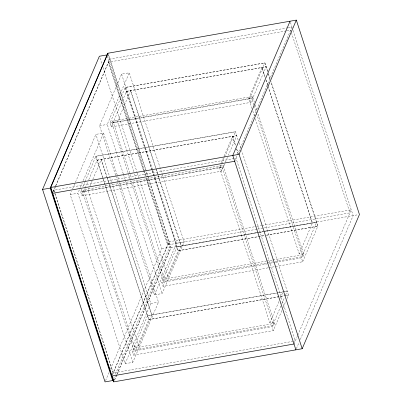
<?xml version="1.0" encoding="UTF-8"?>
<svg xmlns="http://www.w3.org/2000/svg" width="402" height="402" viewBox="0 0 402 402"><rect width="100%" height="100%" fill="white"/><g stroke="black" fill="none" stroke-linecap="round" stroke-linejoin="round"><path stroke-width="0.3" stroke-dasharray="2.01 1.51" d="M53.17 191.603L55.381 186.417M55.627 185.845L109.691 59.094L287.626 27.798M53.305 191.744L55.592 186.382M55.838 185.804L109.902 59.054M119.615 182.448L158.473 302.138L132.781 362.373L125.097 363.725L70.199 194.608L71.667 191.166M72.641 188.87L95.887 134.374L103.57 133.022L117.49 175.895M115.605 175.192L99.56 125.766L121.58 74.134L129.263 72.782L184.166 241.903L162.142 293.535L154.458 294.887L117.731 181.744M132.781 362.373L77.877 193.256L80.078 188.091M80.325 187.518L82.284 182.93M83.259 180.634L103.57 133.022M123.288 173.84L107.244 124.414L129.263 72.782M227.467 157.398L221.582 171.192L81.923 195.759L80.661 191.87L81.882 189.005M82.857 186.714L84.812 182.131M85.058 181.558L95.857 156.242L235.517 131.68L238.28 140.439M111.284 126.916L126.479 91.289L266.139 66.727L250.943 102.354L111.284 126.916L110.022 123.027L125.218 87.405L264.878 62.838L268.074 72.687M82.601 191.88L83.485 189.814L223.14 165.252L274.466 323.354L273.586 325.419L133.926 349.981L82.601 191.88L222.261 167.317L223.14 165.252M272.672 261.903L163.292 281.144L111.967 123.037L112.846 120.972L252.506 96.41L254.476 102.475M81.923 195.759L85.123 188.252M85.345 187.734L87.807 181.96M88.767 179.714L97.118 160.132L236.778 135.569L228.421 155.152M134.389 346.619L138.579 345.886L88.093 190.372L89.068 188.086M90.043 185.799L101.309 159.393L106.917 176.674M133.705 171.584L117.454 121.535L130.67 90.556L181.151 246.064L167.941 277.043L163.75 277.782M105.52 380.744L108.967 372.674M110.439 369.212L161.85 248.692L139.218 178.985M112.414 374.508L169.011 241.818L256.23 226.477M112.454 374.87L169.217 241.783M113.449 378.82L114.434 376.513M115.419 374.207L169.528 247.341L146.901 177.634M114.384 380.161L116.595 374.976M116.841 374.398L170.905 247.652L146.137 171.358M114.59 380.126L116.801 374.94M117.047 374.362L171.111 247.612L108.575 54.973M125.097 363.725L150.79 303.49L95.887 134.374M154.458 294.887L176.483 243.255L154.83 176.558M281.882 310.54L273.325 330.595L133.665 355.157L132.404 351.268L147.599 315.645L276.757 292.927M268.084 267.838L163.031 286.314L161.77 282.43L176.965 246.803L263.481 231.587M133.926 349.981L134.806 347.916L83.485 189.814M163.292 281.144L164.172 279.078L132.213 180.634M133.665 355.157L148.861 319.53L105.239 185.156M163.031 286.314L178.227 250.692L154.142 176.493M138.579 345.886L151.79 314.907L107.108 177.272M274.048 322.057L269.858 322.796L219.371 167.282L220.351 164.996M221.326 162.709L232.587 136.303L235.683 145.841M252.024 108.57L248.737 98.445L261.948 67.466L265.24 77.591M221.582 171.192L220.321 167.307L221.542 164.443M221.783 163.87L235.517 131.68M250.943 102.354L249.682 98.465L264.878 62.838M253.757 105.038L251.627 98.475L252.506 96.41M234.688 161.277L237.145 155.514M237.391 154.941L291.947 27.04L288.244 27.688M269.858 322.796L279.124 301.068M280.345 298.209L283.028 291.922M303.409 253.22L299.219 253.953L312.434 222.974L268.526 87.721M273.325 330.595L272.064 326.705L280.877 306.048M281.842 303.786L284.536 297.47M285.505 295.194L287.259 291.078L277.375 292.817M268.702 267.732L302.691 261.752L301.43 257.863L316.625 222.241L264.094 231.477M275.139 261.471L302.947 256.577L303.832 254.511L257.737 112.52M283.103 307.676L286.033 300.802M287.013 298.51L288.52 294.967L284.812 295.621M302.691 261.752L317.887 226.125L270.973 81.621M294.008 344.001L297.45 335.936M297.691 335.358L351.268 209.764L263.019 225.286M296.39 348.68L299.093 342.343M300.324 339.464L353.157 215.593L292.917 30.024M286.304 30.894L108.369 62.189L143.459 170.272M286.922 30.788L290.626 30.135L291.013 31.331M126.434 91.395L266.094 66.832M113.269 122.268L117.454 121.535M248.737 98.445L252.928 97.706M110.022 123.027L249.682 98.465M111.967 123.037L251.627 98.475M99.56 125.766L107.244 124.414M235.471 131.786L95.812 156.348L148.82 319.635L284.154 295.832M97.073 160.237L236.733 135.67M234.16 158.504L53.757 190.236L113.073 372.961L293.475 341.233M234.778 158.398L236.009 158.177L295.329 340.906L294.093 341.122M83.902 191.111L88.093 190.372M219.371 167.282L223.562 166.549M80.661 191.87L220.321 167.307M70.199 194.608L77.877 193.256M256.848 226.371L262.4 225.391M176.483 243.255L184.166 241.903M256.762 229.251L167.689 244.918L145.976 178.036M257.38 229.14L349.946 212.859L291.209 31.924M161.85 248.692L169.528 247.341M170.905 247.652L258.124 232.311M258.742 232.2L264.295 231.225M264.913 231.115L358.303 214.688M176.92 246.903L263.436 231.688M264.054 231.582L316.58 222.341M178.227 250.692L264.124 235.582M266.596 235.15L317.887 226.125M264.079 235.688L178.181 250.793L154.097 176.599M266.551 235.25L317.841 226.231L270.933 81.727M164.172 279.078L266.134 261.144M266.752 261.034L272.315 260.059M272.933 259.948L303.832 254.511M161.77 282.43L274.857 262.536M275.476 262.431L301.43 257.863M150.79 303.49L158.473 302.138M147.559 315.746L276.712 293.033M277.33 292.922L287.214 291.184M148.861 319.53L284.194 295.726M284.772 295.721L288.48 295.073L241.612 150.464M134.806 347.916L274.466 323.354M132.404 351.268L272.064 326.705M290.435 22.371L292.184 27.763M268.27 73.28L270.199 79.239M267.642 71.596L264.833 62.943L125.173 87.505L151.966 170.046M268.415 73.983L270.159 79.345M266.013 79.978L267.752 85.34M261.908 67.566L265.194 77.697M265.968 80.078L267.707 85.44M267.903 86.038L312.389 223.08M255.215 104.761L256.989 110.218M253.948 105.636L256.275 112.796M256.466 113.389L302.947 256.577M252.798 110.957L254.541 116.319M255.315 118.701L299.219 253.953M239.1 142.72L240.602 147.589M236.647 148.815L238.195 153.584M232.542 136.409L235.637 145.941M236.602 148.921L238.15 153.69M222.261 167.317L273.586 325.419M130.625 90.656L155.77 168.116M155.966 168.709L181.111 246.17M121.58 74.134L152.705 170.011M152.901 170.604L154.639 175.965M125.218 87.405L152.011 169.94M152.207 170.538L153.946 175.9M152.162 170.639L153.901 176.001M107.987 53.843L145.941 170.76M107.445 56.089L146.705 177.036M108.58 62.154L143.665 170.237M143.861 170.835L145.413 175.609M146.187 178.001L167.9 244.878M143.65 170.87L145.202 175.649M99.957 58.034L102.083 64.591M103.048 67.566L137.092 172.428M137.283 173.026L139.027 178.387M134.479 173.965L167.941 277.043M112.846 120.972L131.449 178.277M123.479 174.438L125.218 179.794M125.414 180.392L162.142 293.535M117.68 176.493L119.424 181.85M115.796 175.79L117.54 181.146M101.264 159.499L106.872 176.779M107.068 177.372L108.615 182.141M108.806 182.734L151.745 315.012M95.857 156.242L105.048 184.563M53.963 190.196L113.284 372.925"/><path stroke-width="0.6" d="M113.203 379.398L112.711 380.548L105.033 381.9L42.557 189.453L99.374 56.25L107.058 54.898M112.711 380.548L50.24 188.106L107.796 53.26L296.339 20.1L359.443 214.487L302.183 348.73L113.645 381.89L50.541 187.503L239.079 154.338L296.339 20.1M108.007 53.225L50.752 187.463L113.856 381.855M290.053 21.206L232.798 155.443L295.902 349.835M42.557 189.453L50.24 188.106M52.436 193.332L234.688 161.277M111.751 376.056L294.008 344.001M239.079 154.338L302.183 348.73"/></g></svg>
